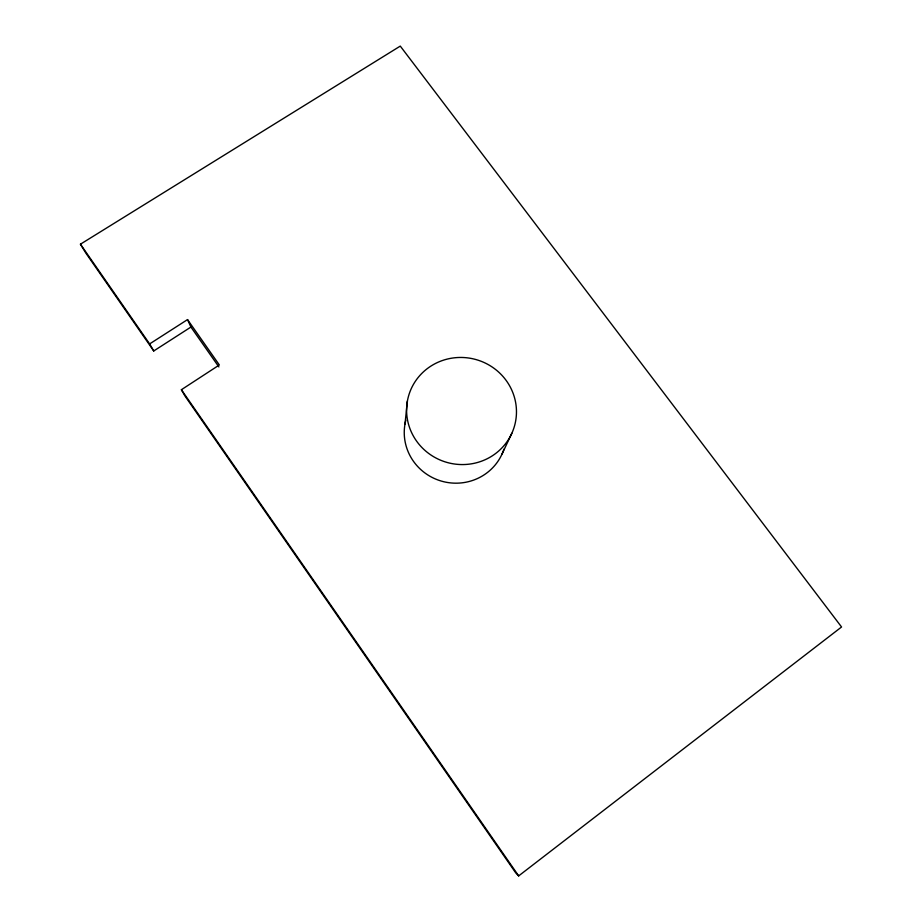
<?xml version="1.0" encoding="UTF-8"?>
<svg xmlns="http://www.w3.org/2000/svg" width="922" height="922" viewBox="0 0 922 922"><rect width="100%" height="100%" fill="white"/><g stroke="black" fill="none" stroke-linecap="round" stroke-linejoin="round"><path stroke-width="1.38" d="M405 424.039L407.397 401.07M502.052 454.004L511.825 433.305A55.043 53.43 15.6 0 0 455.526 357.69A55.043 53.43 15.6 0 0 417.24 442.018A55.043 53.43 15.6 0 0 511.825 433.305M187.523 319.6L219.344 364.962L181.392 389.718L184.953 395.964L515.801 872.961L518.671 875.9L841.556 626.983L400.275 46.1L80.445 244.192L85.769 252.962L153.744 350.971L190.923 327.056L187.523 319.6L149.629 343.918L153.744 350.971M190.923 327.056L218.883 366.933M80.445 244.192L149.629 343.918M181.392 389.718L518.671 875.9M503.954 449.141A51.171 49.869 15.6 0 1 441.189 481.042A51.171 49.869 15.6 0 1 405.83 420.225"/></g></svg>
